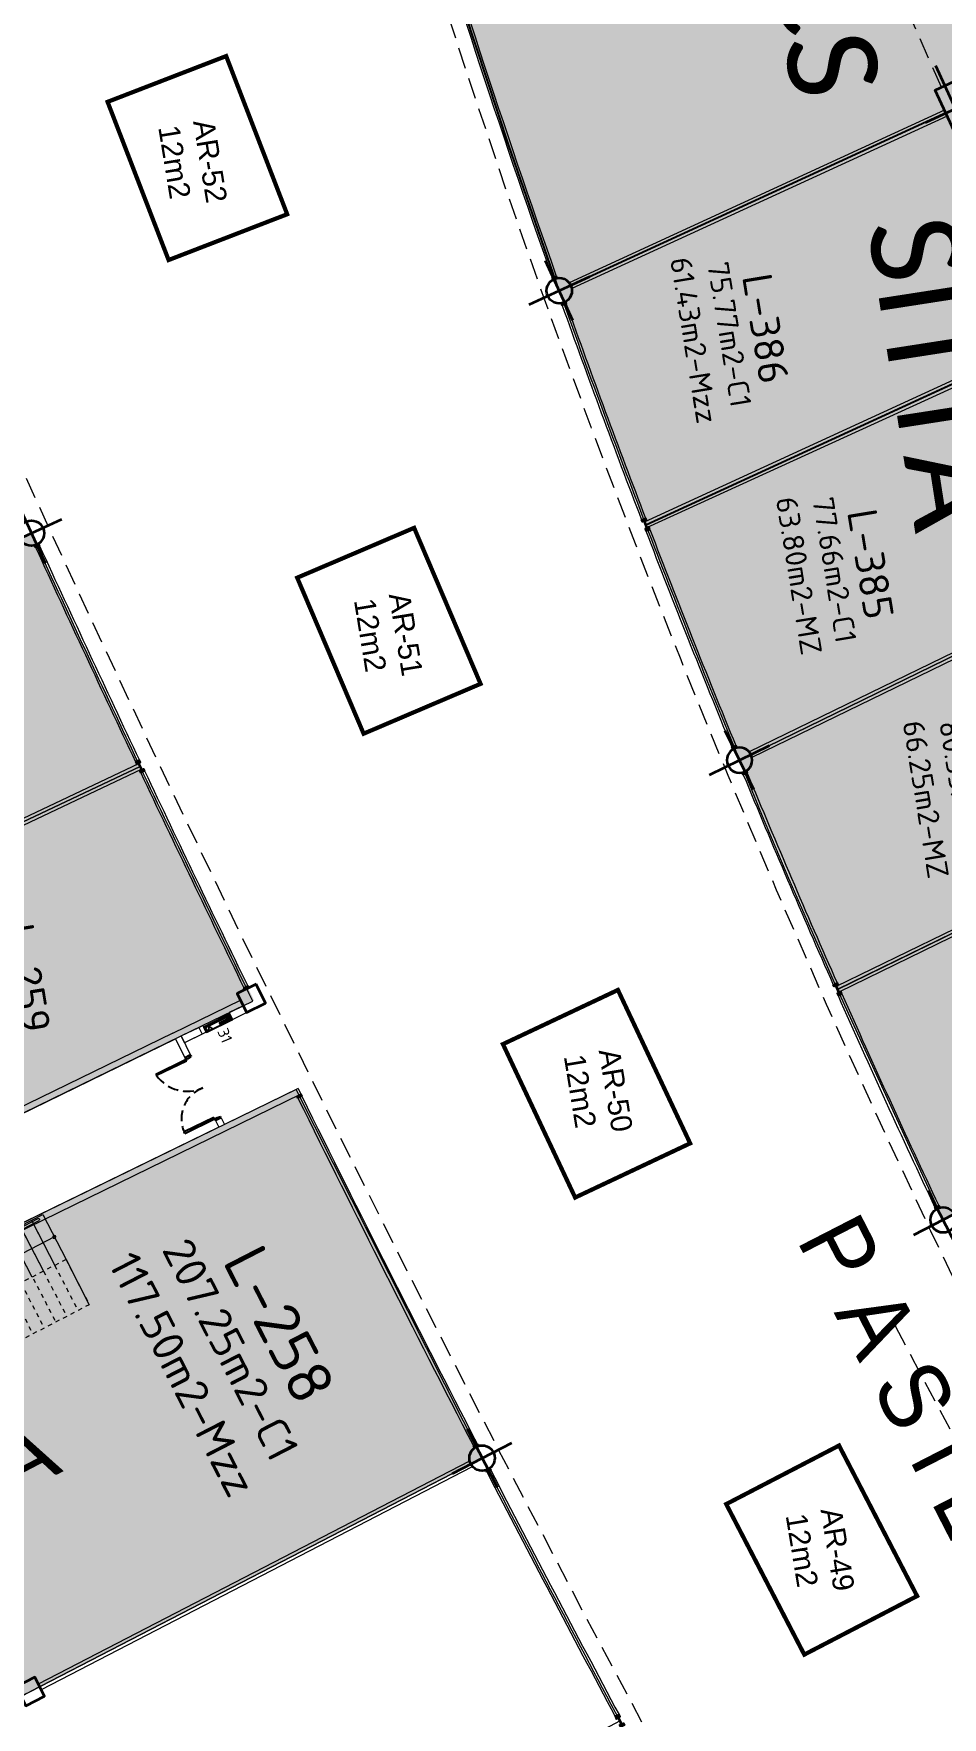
# Model space of a CAD drawing. Header units: metres. Extents: x 2 to 659295185, y -28 to 1124222152.
# Drawn here: x 655503.52 to 655524.97, y 1126254.88 to 1126294.6 of the extents above; entities that cross this region are included whole.
import ezdxf
from ezdxf.enums import TextEntityAlignment as Align

# ---------------------------------------------------------------- set-up
doc = ezdxf.new("R2010")
doc.units = ezdxf.units.M
doc.header["$MEASUREMENT"] = 0
for name, pattern in [('CCSM_C1_CUERPO CK$0$HIDDEN', [0.375, 0.25, -0.125]), ('CCSM_C1_CUERPO NS$0$CONTINUA', [0]), ('CCSM_C1_CUERPO NS$0$DASHED', [0.75, 0.5, -0.25]), ('CCSM_C1_CUERPO NS$0$HIDDEN', [0.375, 0.25, -0.125]), ('CONTINUA', [0]), ('DASHDOT', [1, 0.5, -0.25, 0, -0.25]), ('DASHED', [0.75, 0.5, -0.25]), ('HIDDEN', [0.375, 0.25, -0.125])]:
    doc.linetypes.add(name, pattern=pattern)
doc.layers.get('0').update_dxf_attribs({"linetype": 'CONTINUOUS'})
for name, color, linetype in [('AREAS ESTACIONAMIENTO', 150, 'CONTINUOUS'), ('CCSM_C1_CUERPO BJ$0$A-LOCAL ID', 7, 'CONTINUOUS'), ('CCSM_C1_CUERPO BJ$0$ID_Nº LOCAL', 7, 'CONTINUOUS'), ('CCSM_C1_CUERPO NS$0$A-EQUIPOS', 9, 'CONTINUOUS'), ('CCSM_C1_CUERPO NS$0$A-FRENTE DE LOCAL', 4, 'CONTINUOUS'), ('CCSM_C1_CUERPO NS$0$A-LOCAL ID', 7, 'CONTINUOUS'), ('CCSM_C1_CUERPO NS$0$A-MARCOS LOCALES', 4, 'CONTINUOUS'), ('CCSM_C1_CUERPO NS$0$A-PARED', 2, 'CCSM_C1_CUERPO NS$0$CONTINUA'), ('CCSM_C1_CUERPO NS$0$A-PROYECCIONES', 5, 'CCSM_C1_CUERPO NS$0$DASHED'), ('CCSM_C1_CUERPO NS$0$A-PUERTA', 5, 'CCSM_C1_CUERPO NS$0$CONTINUA'), ('CCSM_C1_CUERPO NS$0$ID_AREA EXACTA', 7, 'CONTINUOUS'), ('CCSM_C1_CUERPO NS$0$ID_Nº LOCAL', 7, 'CONTINUOUS'), ('CCSM_C1_CUERPO NS$0$ID_RUBRO', 7, 'CONTINUOUS'), ('CCSM_XREF KIOSKOSE$0$Kiosco General', 154, 'CONTINUOUS')]:
    doc.layers.add(name, color=color, linetype=linetype)
doc.layers.add('CCSM_C1_CUERPO NS$0$A-AREAS COMERCIALES', color=151, linetype='CONTINUOUS', plot=False)
for name, color, linetype, lineweight in [('CCSM_C1_CUERPO NS$0$ENUMERACIÓN DE CAJETIN DE EXTINSIÓN', 8, 'CONTINUOUS', 0), ('CCSM_XREF ESTRUCTURA15$0$E-CA-COLUMNA', 2, 'CONTINUOUS', 35), ('CCSM_XREF ESTRUCTURA15$0$E-CS-COLUMNA', 2, 'CONTINUOUS', 35), ('LOCALES ASIGNADOS', 41, 'DASHDOT', 0), ('LOCALES PROPIOS', 101, 'CONTINUA', 0), ('NOMBRES LOCATARIOS', 7, 'CONTINUA', 0), ('XREF ESCALERAS', 252, 'CONTINUOUS', 0)]:
    doc.layers.add(name, color=color, linetype=linetype, lineweight=lineweight)
doc.styles.add('CCSM_C1_CUERPO BJ$0$ROMANS', font='romans__.ttf')
doc.styles.add('CCSM_C1_CUERPO BJ$0$sigo', font='arial.ttf', dxfattribs={"width": 0.9})
doc.styles.add('CCSM_C1_CUERPO NS$0$ROMANS', font='romans__.ttf')
doc.styles.add('CCSM_XREF KIOSKOSE$0$Standard', font='txt')
doc.styles.get("Standard").update_dxf_attribs({"font": 'tahoma.ttf'})
doc.styles.add('XX', font='')
doc.styles.get('XX').set_extended_font_data('Arial Black')

# ---------------------------------------------------------------- blocks, each defined once
blk = doc.blocks.new('CCSM_C1_CUERPO NS$0$MARCO LOCAL-COLUMNA')
for points in [[(-0.05, -0.05), (-0.05, 0), (0.05, 0), (0.05, -0.05)], [(-0.045, -0.045), (-0.045, -0.005), (0.045, -0.005), (0.045, -0.045)]]:
    blk.add_lwpolyline(points, close=True)
blk = doc.blocks.new('CCSM_C1_CUERPO NS$0$MARCO-PARED')
for points in [[(-0.14, 0.05), (-0.09, 0.05), (-0.09, -0.05), (-0.14, -0.05)], [(-0.135, 0.045), (-0.095, 0.045), (-0.095, -0.045), (-0.135, -0.045)], [(-0.075, 0.05), (-0.075, 0.045), (-0.085, 0.045), (-0.085, 0), (0.085, 0), (0.085, 0.045), (0.075, 0.045), (0.075, 0.05), (0.09, 0.05), (0.09, -0.005), (-0.09, -0.005), (-0.09, 0.05)], [(0.14, 0.05), (0.09, 0.05), (0.09, -0.05), (0.14, -0.05)], [(0.135, 0.045), (0.095, 0.045), (0.095, -0.045), (0.135, -0.045)]]:
    blk.add_lwpolyline(points, close=True)
blk = doc.blocks.new('CCSM_C1_CUERPO NS$0$P. Doble 180+')
for p, q in [((-0.935, 1.589), (-0.153, 1.589)), ((-0.935, 1.589), (-0.935, 1.549)), ((-0.138, 1.619), (-0.153, 1.619)), ((-0.153, 1.619), (-0.153, 1.594)), ((-0.153, 1.594), (-0.108, 1.594)), ((-0.153, 1.589), (-0.153, 1.549)), ((-0.138, 1.634), (-0.138, 1.619)), ((-0.018, 1.634), (-0.138, 1.634)), ((-0.108, 1.584), (-0.003, 1.595)), ((-0.108, 1.594), (-0.108, 1.584)), ((-0.018, 1.634), (-0.018, 1.619)), ((-0.018, 1.619), (-0.003, 1.619)), ((-0.003, 1.619), (-0.003, 1.594)), ((-0.153, 1.549), (-0.935, 1.549)), ((-0.153, 0.069), (-0.935, 0.069)), ((-0.935, 0.029), (-0.935, 0.069)), ((-0.935, 0.029), (-0.153, 0.029)), ((-0.153, 0.029), (-0.153, 0.069)), ((-0.153, 0.024), (-0.108, 0.024)), ((-0.153, -0.001), (-0.153, 0.024)), ((-0.108, 0.024), (-0.108, 0.034)), ((-0.108, 0.034), (-0.003, 0.024)), ((-0.003, -0.001), (-0.003, 0.024)), ((-0.138, -0.001), (-0.153, -0.001)), ((-0.138, -0.016), (-0.138, -0.001)), ((-0.018, -0.016), (-0.138, -0.016)), ((-0.018, -0.001), (-0.003, -0.001)), ((-0.018, -0.016), (-0.018, -0.001))]:
    blk.add_line(p, q)
at = {"color": 8, "linetype": 'CCSM_C1_CUERPO NS$0$HIDDEN'}
for centre, radius, start, end in [((-0.053, 1.705), 0.896, 189.9998, 268.4186), ((-0.153, 0.029), 0.784, 84.5058, 177.0759)]:
    blk.add_arc(centre, radius, start, end, dxfattribs=at)
blk = doc.blocks.new('CCSM_C1_CUERPO NS$0$IDENT LOCAL')
at = {"style": 'CCSM_C1_CUERPO NS$0$ROMANS'}
for tag, height, p in [('NºLOCAL', 0.7, (0, 2.404)), ('AREA-EXACTA', 0.5, (0, 1.7)), ('RUBRO', 0.35, (0, 0.85)), ('USO', 0.35, (0, 0))]:
    blk.add_attdef(tag, text='', height=height, dxfattribs=at).set_placement(p, align=Align.BOTTOM_CENTER)
blk = doc.blocks.new('CCSM_C1_CUERPO NS$0$CAJA DE MANGUERA')
for points in [[(0.444, 0.073), (0.473, -0.106), (0.44, -0.111), (0.417, 0.034), (-0.406, -0.1), (-0.382, -0.246), (-0.415, -0.251), (-0.444, -0.073)], [(0.417, 0.034), (0.44, -0.111), (-0.382, -0.246), (-0.406, -0.1)], [(0.299, 0.008), (0.393, -0.108), (0.246, -0.132)], [(-0.378, -0.123), (-0.288, -0.201), (-0.303, -0.111), (-0.363, -0.214)]]:
    blk.add_lwpolyline(points, close=True)
for points in [[(-0.295, -0.156), (-0.019, -0.111), (-0.012, -0.152)], [(-0.248, -0.149), (-0.241, -0.193)], [(-0.196, -0.14), (-0.189, -0.185)], [(-0.151, -0.133), (-0.144, -0.177)], [(-0.107, -0.125), (-0.1, -0.17)], [(-0.062, -0.118), (-0.055, -0.163)]]:
    blk.add_lwpolyline(points)
blk = doc.blocks.new('CCSM_XREF ESTRUCTURA15$0$CCSM_COLUM REDONDA')
at = {"color": 5}
for p, q in [((0, 0.774), (0, -0.774)), ((-0.789, 0), (0.789, 0))]:
    blk.add_line(p, q, dxfattribs=at)
blk.add_circle((0, 0), 0.3)
blk = doc.blocks.new('CCSM_XREF ESTRUCTURA15$0$CCSM_COLUMNA REC')
at = {"layer": 'CCSM_XREF ESTRUCTURA15$0$E-CA-COLUMNA'}
blk.add_lwpolyline([(-0.25, -0.25), (0.25, -0.25), (0.25, 0.25), (-0.25, 0.25)], close=True, dxfattribs=at)
blk = doc.blocks.new('CCSM_XREF ESTRUCTURA15$0$COLUM REC 120x50 mid')
at = {"color": 5}
for p, q in [((0, 1.124), (0, -1.124)), ((-0.789, 0), (0.789, 0))]:
    blk.add_line(p, q, dxfattribs=at)
at = {"color": 2}
blk.add_lwpolyline([(-0.25, 0.6), (-0.25, -0.6), (0.25, -0.6), (0.25, 0.6)], close=True, dxfattribs=at)
blk = doc.blocks.new('CCSM_C1_CUERPO BJ$0$IDENT LOCAL')
at = {"style": 'CCSM_C1_CUERPO BJ$0$ROMANS'}
for tag, height, p in [('AREA-EXACTA', 0.5, (0.587, 0.096)), ('NºLOCAL', 0.7, (1.17, 0.119)), ('RUBRO', 0.35, (0, 0)), ('USO', 0.35, (-0.587, -0.096))]:
    blk.add_attdef(tag, text='', height=height, rotation=279.3085, dxfattribs=at).set_placement(p, align=Align.BOTTOM_CENTER)
blk = doc.blocks.new('stairs3')
for p, q in [((655563.519, 1126395.991), (655562.335, 1126395.797)), ((655563.519, 1126395.991), (655562.335, 1126395.797)), ((655563.103, 1126391.667), (655565.383, 1126392.04))]:
    blk.add_line(p, q)
at = {"layer": 'XREF ESCALERAS', "linetype": 'HIDDEN', "ltscale": 0.02}
for p, q in [((655563.519, 1126395.991), (655562.335, 1126395.797)), ((655562.335, 1126395.797), (655562.73, 1126393.384)), ((655563.568, 1126395.695), (655562.383, 1126395.501)), ((655563.616, 1126395.399), (655562.432, 1126395.205)), ((655563.616, 1126395.103), (655562.432, 1126394.909)), ((655563.713, 1126394.807), (655562.529, 1126394.613)), ((655563.762, 1126394.511), (655562.577, 1126394.317)), ((655563.81, 1126394.215), (655562.626, 1126394.02)), ((655563.859, 1126393.919), (655562.674, 1126393.724))]:
    blk.add_line(p, q, dxfattribs=at)
at = {"layer": 'XREF ESCALERAS'}
for p, q in [((655564.703, 1126396.185), (655563.519, 1126395.991)), ((655564.703, 1126396.185), (655563.519, 1126395.991)), ((655564.752, 1126395.889), (655563.568, 1126395.695)), ((655564.663, 1126395.874), (655563.568, 1126395.695)), ((655564.111, 1126396.088), (655564.887, 1126391.356)), ((655565.472, 1126390.94), (655564.637, 1126396.034)), ((655565.529, 1126390.899), (655564.686, 1126396.041)), ((655565.575, 1126390.866), (655564.703, 1126396.185)), ((655565.575, 1126390.866), (655564.703, 1126396.185)), ((655564.752, 1126395.889), (655564.712, 1126395.882)), ((655564.8, 1126395.593), (655563.616, 1126395.399)), ((655564.711, 1126395.578), (655563.616, 1126395.399)), ((655564.8, 1126395.593), (655564.761, 1126395.586)), ((655563.665, 1126395.103), (655564.849, 1126395.297)), ((655563.665, 1126395.103), (655564.76, 1126395.282)), ((655564.809, 1126395.29), (655564.849, 1126395.297)), ((655563.713, 1126394.807), (655564.897, 1126395.001)), ((655563.713, 1126394.807), (655564.808, 1126394.986)), ((655563.762, 1126394.511), (655564.946, 1126394.705)), ((655563.762, 1126394.511), (655564.857, 1126394.69)), ((655564.858, 1126394.994), (655564.897, 1126395.001)), ((655564.906, 1126394.698), (655564.946, 1126394.705)), ((655563.785, 1126394.367), (655564.198, 1126391.846)), ((655563.81, 1126394.215), (655564.994, 1126394.409)), ((655563.81, 1126394.215), (655564.906, 1126394.394)), ((655564.955, 1126394.402), (655564.994, 1126394.409)), ((655563.859, 1126393.919), (655565.043, 1126394.113)), ((655563.859, 1126393.919), (655564.954, 1126394.098)), ((655565.003, 1126394.106), (655565.043, 1126394.113)), ((655563.907, 1126393.622), (655565.091, 1126393.817)), ((655563.907, 1126393.622), (655565.003, 1126393.802)), ((655563.956, 1126393.326), (655565.14, 1126393.521)), ((655563.956, 1126393.326), (655565.051, 1126393.506)), ((655565.052, 1126393.81), (655565.091, 1126393.817)), ((655565.1, 1126393.514), (655565.14, 1126393.521)), ((655562.762, 1126393.435), (655562.723, 1126393.428)), ((655563.207, 1126390.478), (655562.73, 1126393.384)), ((655563.24, 1126390.524), (655562.772, 1126393.38)), ((655562.811, 1126393.139), (655562.772, 1126393.132)), ((655563.207, 1126390.478), (655562.787, 1126393.04)), ((655563.281, 1126390.581), (655562.823, 1126393.374)), ((655563.956, 1126393.326), (655562.86, 1126393.147)), ((655564.004, 1126393.03), (655565.188, 1126393.224)), ((655564.004, 1126393.03), (655565.1, 1126393.21)), ((655565.149, 1126393.218), (655565.188, 1126393.224)), ((655564.004, 1126393.03), (655562.82, 1126392.836)), ((655562.86, 1126392.843), (655562.82, 1126392.836)), ((655564.053, 1126392.734), (655562.869, 1126392.54)), ((655564.004, 1126393.03), (655562.909, 1126392.851)), ((655564.053, 1126392.734), (655562.957, 1126392.555)), ((655563.703, 1126391.159), (655563.412, 1126392.933)), ((655564.026, 1126392.897), (655564.198, 1126391.846)), ((655564.053, 1126392.734), (655565.237, 1126392.928)), ((655564.053, 1126392.734), (655565.148, 1126392.914)), ((655565.198, 1126392.922), (655565.237, 1126392.928)), ((655562.908, 1126392.547), (655562.869, 1126392.54)), ((655564.101, 1126392.438), (655562.917, 1126392.244)), ((655562.957, 1126392.251), (655562.917, 1126392.244)), ((655564.101, 1126392.438), (655563.006, 1126392.259)), ((655564.101, 1126392.438), (655565.286, 1126392.632)), ((655564.101, 1126392.438), (655565.197, 1126392.618)), ((655564.15, 1126392.142), (655565.334, 1126392.336)), ((655564.15, 1126392.142), (655565.245, 1126392.322)), ((655565.246, 1126392.626), (655565.286, 1126392.632)), ((655565.295, 1126392.33), (655565.334, 1126392.336)), ((655564.15, 1126392.142), (655562.966, 1126391.948)), ((655563.005, 1126391.955), (655562.966, 1126391.948)), ((655563.014, 1126391.652), (655565.383, 1126392.04)), ((655564.15, 1126392.142), (655563.054, 1126391.963)), ((655563.103, 1126391.667), (655565.294, 1126392.026)), ((655565.343, 1126392.034), (655565.383, 1126392.04)), ((655563.014, 1126391.652), (655563.054, 1126391.659)), ((655564.198, 1126391.846), (655563.282, 1126390.581)), ((655564.198, 1126391.846), (655565.471, 1126390.94)), ((655564.198, 1126391.846), (655564.376, 1126390.761)), ((655564.887, 1126391.356), (655563.703, 1126391.162)), ((655563.207, 1126390.478), (655565.575, 1126390.866)), ((655563.207, 1126390.478), (655565.575, 1126390.866)), ((655563.24, 1126390.524), (655565.529, 1126390.899)), ((655563.281, 1126390.581), (655565.472, 1126390.94)), ((655564.384, 1126390.711), (655564.391, 1126390.672)), ((655564.384, 1126390.711), (655564.391, 1126390.672)), ((655565.529, 1126390.899), (655565.575, 1126390.866)), ((655563.24, 1126390.524), (655563.207, 1126390.478))]:
    blk.add_line(p, q, dxfattribs=at)
at = {"layer": 'XREF ESCALERAS', "linetype": 'CCSM_C1_CUERPO CK$0$HIDDEN', "ltscale": 0.02}
for p, q in [((655563.519, 1126395.991), (655563.785, 1126394.367)), ((655563.519, 1126395.991), (655564.026, 1126392.897)), ((655563.907, 1126393.622), (655562.723, 1126393.428)), ((655562.787, 1126393.04), (655562.73, 1126393.384)), ((655563.956, 1126393.326), (655562.772, 1126393.132))]:
    blk.add_line(p, q, dxfattribs=at)
for points in [[(655562.479, 1126393.412), (655563.342, 1126393.318), (655563.365, 1126392.919), (655563.46, 1126393.624), (655563.491, 1126393.243), (655564.362, 1126393.185)], [(655563.606, 1126391.749), (655563.412, 1126392.933), (655563.342, 1126392.457), (655563.486, 1126392.485)]]:
    blk.add_lwpolyline(points, dxfattribs=at)
at = {"layer": 'XREF ESCALERAS'}
blk.add_circle((655564.111, 1126396.088), 0.0379, dxfattribs=at)
blk.add_arc((655564.662, 1126396.031), 0.0258, 22.8201, 174.2948, dxfattribs=at)

msp = doc.modelspace()

# ---------------------------------------------------------------- hatches: boundary and pattern name
at = {"layer": 'LOCALES ASIGNADOS'}
h = msp.add_hatch(color=256, dxfattribs=at)
edge = h.paths.add_edge_path()
edge.add_arc((219491.1056, 1054914.3756), 441878.9229, 9.308049718, 9.309563548, ccw=False)
edge.add_line((655551.8097, 1126384.9626), (655564.5398, 1126387.0492))
edge.add_line((655564.5398, 1126387.0492), (655562.5867, 1126398.9652))
edge.add_line((655562.5867, 1126398.9652), (655552.3922, 1126397.2942))
edge.add_line((655552.3922, 1126397.2942), (655552.4569, 1126396.8995))
edge.add_line((655552.4569, 1126396.8995), (655549.9212, 1126396.4839))
h = msp.add_hatch(color=256, dxfattribs=at)
edge = h.paths.add_edge_path()
edge.add_line((655551.1062, 1126298.8145), (655550.6588, 1126300.5608))
edge.add_arc((655571.2475, 1126323.7686), 31.0242, 217.27656, 228.42229, ccw=False)
edge.add_arc((655567.1626, 1126320.7728), 25.9594, 203.9575, 217.47569, ccw=False)
edge.add_line((655543.4396, 1126310.2317), (655532.6959, 1126305.596))
edge.add_arc((655815.9766, 1126429.1483), 309.052, 203.105828, 203.564314, ccw=False)
edge.add_line((655531.7163, 1126307.8668), (655522.794, 1126304.1117))
edge.add_arc((603859.0704, 1103270.5705), 56565.7525, 24.01875684, 24.0290273, ccw=False)
edge.add_line((655526.922, 1126294.8505), (655551.1062, 1126298.8145))
for points in [[(655522.9288, 1126304.1665), (655520.8873, 1126303.3066), (655520.7982, 1126303.512), (655512.2339, 1126299.8209), (655512.8254, 1126297.879), (655513.7085, 1126295.0854), (655514.7409, 1126291.9633), (655515.9312, 1126288.5339), (655527.5593, 1126293.8788)], [(655506.0351, 1126277.3129), (655495.1162, 1126272.1455), (655497.8373, 1126266.4818), (655508.7273, 1126271.7907)], [(655509.7191, 1126269.6885), (655491.0294, 1126260.5773), (655495.6814, 1126251.4749), (655514.1088, 1126260.9918)]]:
    msp.add_hatch(color=256, dxfattribs=at).paths.add_polyline_path(points)
h = msp.add_hatch(color=256, dxfattribs=at)
edge = h.paths.add_edge_path()
edge.add_line((655527.3207, 1126293.7676), (655515.9299, 1126288.5366))
edge.add_arc((655738.3676, 1126367.6406), 236.0846, 199.576558, 201.00503)
edge.add_line((655517.971, 1126283.0161), (655529.8513, 1126288.475))
edge.add_line((655529.8513, 1126288.475), (655527.3207, 1126293.7676))
edge = h.paths.add_edge_path()
edge.add_line((655529.8513, 1126288.475), (655517.971, 1126283.0161))
edge.add_arc((655738.3676, 1126367.6406), 236.0846, 201.00503, 202.456671)
edge.add_line((655520.1856, 1126277.4599), (655532.2719, 1126283.3528))
edge.add_line((655532.2719, 1126283.3528), (655529.8513, 1126288.475))
h = msp.add_hatch(color=256, dxfattribs=at)
h.dxf.hatch_style = 1
h.paths.add_polyline_path([(655503.4642, 1126282.8155), (655492.4928, 1126277.7725), (655493.7963, 1126274.9552), (655495.1162, 1126272.1455), (655506.0351, 1126277.3129)])
at = {"layer": 'LOCALES PROPIOS'}
msp.add_hatch(color=101, dxfattribs=at).paths.add_polyline_path([(655537.5085, 1126273.0767), (655532.3413, 1126283.3866), (655520.1856, 1126277.4599), (655522.4972, 1126272.0583), (655524.9942, 1126266.6077)])

# ---------------------------------------------------------------- linework, layer by layer
msp.add_lwpolyline([(655522.797, 1126304.113), (655522.9288, 1126304.1665), (655527.5593, 1126293.8788), (655515.9312, 1126288.5339), (655514.7409, 1126291.9633), (655513.7085, 1126295.0854), (655512.8254, 1126297.879), (655512.2339, 1126299.8209), (655520.7982, 1126303.512), (655520.8873, 1126303.3066), (655522.9288, 1126304.1665)])
at = {"layer": 'AREAS ESTACIONAMIENTO'}
msp.add_line((655517.971, 1126283.0161), (655530.0771, 1126288.5788), dxfattribs=at)
at = {"layer": 'CCSM_C1_CUERPO NS$0$A-AREAS COMERCIALES', "lineweight": 5}
for points in [[(655520.7983, 1126303.512), (655512.2351, 1126299.817, 0.0125717), (655515.9299, 1126288.5366), (655527.5593, 1126293.8788), (655527.1477, 1126294.745), (655522.928, 1126304.1683), (655520.8873, 1126303.3066), (655520.7982, 1126303.512)], [(655527.5593, 1126293.8788), (655515.9299, 1126288.5366, 0.006233), (655517.971, 1126283.0161), (655530.0771, 1126288.5788), (655527.5593, 1126293.8788)], [(655530.0771, 1126288.5788), (655517.971, 1126283.0161, 0.0063341), (655520.1856, 1126277.4599), (655532.5057, 1126283.4668), (655530.0771, 1126288.5788)], [(655497.5427, 1126266.3381), (655507.0074, 1126270.9521), (655508.6957, 1126271.7752, -0.0007437), (655506.0351, 1126277.3129), (655494.9205, 1126272.0558), (655497.5427, 1126266.3381)], [(655481.2558, 1126244.0262, 0.0048521), (655487.3743, 1126232.5624), (655509.2712, 1126244.5205, -0.0024452), (655506.777, 1126249.1414), (655517.3625, 1126254.7936, -0.0033349), (655514.1082, 1126260.993), (655503.4462, 1126255.4865, -0.0009117), (655503.224, 1126255.3718), (655492.2515, 1126249.705), (655492.217, 1126249.7719), (655481.221, 1126244.093), (655481.2558, 1126244.0262)]]:
    msp.add_lwpolyline(points, format="xyb", dxfattribs=at)
for points in [[(655535.1136, 1126278.217), (655534.3501, 1126279.7171), (655533.6398, 1126281.1128), (655533.4025, 1126281.5791), (655532.5057, 1126283.4668), (655520.1856, 1126277.4599), (655520.7212, 1126276.1462), (655521.341, 1126274.6769), (655522.393, 1126272.2668), (655522.4992, 1126272.0543), (655535.1136, 1126278.217)], [(655535.1136, 1126278.217), (655537.6838, 1126273.1672), (655524.9912, 1126266.6135), (655522.4998, 1126272.0526)], [(655509.7191, 1126269.6885), (655491.0294, 1126260.5773), (655495.4974, 1126251.8311), (655495.6808, 1126251.4761), (655502.7456, 1126255.1239), (655503.4462, 1126255.4865), (655514.1082, 1126260.993)]]:
    msp.add_lwpolyline(points, close=True, dxfattribs=at)
msp.add_lwpolyline([(655494.9205, 1126272.0558), (655506.0351, 1126277.3129, -0.0028915), (655503.4699, 1126282.8152), (655492.3317, 1126277.7006)], format="xyb", close=True, dxfattribs=at)
at = {"layer": 'CCSM_C1_CUERPO NS$0$A-FRENTE DE LOCAL', "lineweight": 5}
for centre, radius, start, end in [((655738.0636, 1126367.542), 235.8151, 196.766677, 199.493684), ((655738.0632, 1126367.5419), 235.7146, 196.766664, 199.493692), ((655737.9482, 1126367.4806), 235.6857, 199.659192, 200.970544), ((655737.9483, 1126367.4807), 235.5859, 199.659186, 200.970531), ((655738.1014, 1126367.5402), 235.8502, 201.038751, 202.373784), ((655738.1016, 1126367.5403), 235.7504, 201.038768, 202.37379), ((655981.6661, 1126502.3972), 526.2513, 204.702129, 205.309817), ((655981.6684, 1126502.3983), 526.1539, 204.702142, 205.309809), ((655975.3873, 1126499.4053), 519.296, 205.338457, 205.959555), ((655975.3873, 1126499.4053), 519.1961, 205.338455, 205.959556), ((655735.6597, 1126366.4909), 233.1929, 202.53578, 203.860385), ((655735.6607, 1126366.4913), 233.0939, 202.535773, 203.860409), ((655739.1407, 1126368.0013), 236.9877, 203.92159, 205.250283), ((655739.1424, 1126368.002), 236.8896, 203.921651, 205.250285), ((655982.1738, 1126502.7201), 526.7494, 206.275945, 207.275505), ((655982.166, 1126502.7161), 526.8407, 206.275878, 207.275508), ((655981.5693, 1126502.4341), 526.1809, 207.354222, 208.063355), ((655981.5724, 1126502.4358), 526.0844, 207.354242, 208.063351)]:
    msp.add_arc(centre, radius, start, end, dxfattribs=at)
at = {"layer": 'CCSM_C1_CUERPO NS$0$A-PARED', "lineweight": 5}
for p, q in [((655525.0224, 1126292.7943), (655516.1625, 1126288.7261)), ((655525.085, 1126292.658), (655516.2252, 1126288.5898)), ((655517.9441, 1126283.0862), (655529.9768, 1126288.6152)), ((655517.998, 1126282.9459), (655530.0489, 1126288.4633)), ((655517.998, 1126282.9459), (655517.9441, 1126283.0862)), ((655529.9771, 1126282.3166), (655520.4138, 1126277.6546)), ((655530.0428, 1126282.1818), (655520.4795, 1126277.5198)), ((655535.0184, 1126278.2387), (655522.4697, 1126272.1213)), ((655535.0737, 1126278.1301), (655522.5302, 1126271.9839)), ((655495.0259, 1126272.1858), (655506.003, 1126277.3807)), ((655495.0884, 1126272.0494), (655506.0672, 1126277.2451)), ((655506.003, 1126277.3807), (655506.0672, 1126277.2451)), ((655522.4697, 1126272.1213), (655522.5302, 1126271.9839)), ((655506.8069, 1126271.0212), (655508.4053, 1126271.8005)), ((655507.0074, 1126270.9521), (655508.471, 1126271.6656)), ((655507.0074, 1126270.9521), (655507.2262, 1126270.5035)), ((655509.8303, 1126269.5758), (655491.2324, 1126260.5095)), ((655509.7639, 1126269.7103), (655508.0259, 1126268.863)), ((655509.7639, 1126269.7103), (655509.8303, 1126269.5758)), ((655507.891, 1126268.7973), (655491.0294, 1126260.5773)), ((655507.9492, 1126269.0203), (655507.8143, 1126268.9546)), ((655503.6363, 1126255.663), (655513.816, 1126260.9249)), ((655503.7053, 1126255.5298), (655513.8855, 1126260.792))]:
    msp.add_line(p, q, dxfattribs=at)
at = {"layer": 'CCSM_C1_CUERPO NS$0$A-PARED', "linetype": 'Continuous', "lineweight": 5}
for points in [[(655508.2189, 1126271.3414), (655508.5503, 1126271.503), (655508.471, 1126271.6656), (655508.1396, 1126271.5041)], [(655507.5987, 1126271.039), (655507.0867, 1126270.7895), (655507.0074, 1126270.9521), (655507.5194, 1126271.2017)], [(655507.5043, 1126270.993), (655507.0867, 1126270.7895), (655507.0074, 1126270.9521), (655507.425, 1126271.1557)]]:
    msp.add_lwpolyline(points, close=True, dxfattribs=at)
at = {"layer": 'CCSM_C1_CUERPO NS$0$A-PARED', "lineweight": 5}
for points in [[(655506.8068, 1126271.0212), (655498.0682, 1126266.7612), (655498.1339, 1126266.6264), (655506.8726, 1126270.8864), (655507.0913, 1126270.4377)], [(655507.0913, 1126270.4377), (655507.2262, 1126270.5035)], [(655507.8143, 1126268.9546), (655507.891, 1126268.7973)], [(655507.9492, 1126269.0203), (655508.0259, 1126268.863)]]:
    msp.add_lwpolyline(points, dxfattribs=at)
at = {"layer": 'CCSM_C1_CUERPO NS$0$A-PROYECCIONES', "lineweight": 5}
for points in [[(655524.9536, 1126293.3402), (655520.8723, 1126302.509)], [(655526.5622, 1126259.0244), (655523.8146, 1126264.1978)]]:
    msp.add_lwpolyline(points, dxfattribs=at)
at = {"layer": 'CCSM_XREF KIOSKOSE$0$Kiosco General', "linetype": 'DASHED', "lineweight": 5}
msp.add_lwpolyline([(655532.11, 1126229.7999), (655541.6838, 1126235.6124, -0.0113914), (655530.016, 1126255.8495, -0.0501371), (655511.9768, 1126299.2701), (655499.0751, 1126293.7034, 0.0342909), (655532.1077, 1126229.7986, -0.000523)], format="xyb", close=True, dxfattribs=at)
at = {"layer": 'CCSM_XREF KIOSKOSE$0$Kiosco General', "linetype": 'DASHED', "lineweight": 5, "const_width": 0.1}
for points in [[(655509.5079, 1126290.3405), (655508.0677, 1126294.0723), (655505.2689, 1126292.9922), (655506.709, 1126289.2604)], [(655514.0724, 1126279.2609), (655512.5043, 1126282.9408), (655509.7445, 1126281.7647), (655511.3125, 1126278.0849)], [(655519.0195, 1126268.4195), (655517.3147, 1126272.0381), (655514.6008, 1126270.7595), (655516.3056, 1126267.141)], [(655524.3766, 1126257.7387), (655522.534, 1126261.289), (655519.8712, 1126259.907), (655521.7139, 1126256.3567)]]:
    msp.add_lwpolyline(points, close=True, dxfattribs=at)

# ---------------------------------------------------------------- block references
at = {"layer": 'CCSM_C1_CUERPO BJ$0$A-LOCAL ID', "lineweight": 5}
ref = msp.add_blockref('CCSM_C1_CUERPO BJ$0$IDENT LOCAL', (655522.9586, 1126258.5875), dxfattribs=dict(at, xscale=1.249999999933551, yscale=1.249999999933551, zscale=1.249999999933551, rotation=297.1889710997763))
ref.add_attrib('NºLOCAL', 'P A S I L L O   4', dxfattribs={"layer": 'CCSM_C1_CUERPO BJ$0$ID_Nº LOCAL', "height": 1.625, "rotation": 297.18897, "style": 'CCSM_C1_CUERPO BJ$0$sigo', "width": 0.9}).set_placement((655524.4597, 1126259.3585), align=Align.BOTTOM_CENTER)
at = {"layer": 'CCSM_C1_CUERPO NS$0$A-EQUIPOS', "lineweight": 5, "xscale": -0.7667190467216912, "yscale": 0.7667190465144813, "zscale": 0.7667190465888243, "rotation": 35.29760832358173}
msp.add_blockref('CCSM_C1_CUERPO NS$0$CAJA DE MANGUERA', (655507.848, 1126271.315), dxfattribs=at)
at = {"layer": 'CCSM_C1_CUERPO NS$0$A-LOCAL ID', "lineweight": 5}
ref = msp.add_blockref('CCSM_C1_CUERPO NS$0$IDENT LOCAL', (655517.8751, 1126287.1645), dxfattribs=dict(at, rotation=279.3084512535203))
ref.add_attrib('AREA-EXACTA', '75.77m2-C1', dxfattribs={"layer": 'CCSM_C1_CUERPO NS$0$ID_AREA EXACTA', "height": 0.5, "rotation": 279.30845, "style": 'CCSM_C1_CUERPO NS$0$ROMANS'}).set_placement((655519.5527, 1126287.4395), align=Align.BOTTOM_CENTER)
ref.add_attrib('RUBRO', '61.43m2-Mzz', dxfattribs={"layer": 'CCSM_C1_CUERPO NS$0$ID_RUBRO', "height": 0.5, "rotation": 279.30845, "style": 'CCSM_C1_CUERPO NS$0$ROMANS'}).set_placement((655518.7139, 1126287.302), align=Align.BOTTOM_CENTER)
ref.add_attrib('NºLOCAL', 'L-386', dxfattribs={"layer": 'CCSM_C1_CUERPO NS$0$ID_Nº LOCAL', "height": 0.7, "rotation": 279.30845, "style": 'CCSM_C1_CUERPO NS$0$ROMANS'}).set_placement((655520.2477, 1126287.5534), align=Align.BOTTOM_CENTER)
ref = msp.add_blockref('CCSM_C1_CUERPO NS$0$IDENT LOCAL', (655520.3547, 1126281.6082), dxfattribs=dict(at, rotation=279.3084512535203))
ref.add_attrib('AREA-EXACTA', '77.66m2-C1', dxfattribs={"layer": 'CCSM_C1_CUERPO NS$0$ID_AREA EXACTA', "height": 0.5, "rotation": 279.30845, "style": 'CCSM_C1_CUERPO NS$0$ROMANS'}).set_placement((655522.0323, 1126281.8832), align=Align.BOTTOM_CENTER)
ref.add_attrib('RUBRO', '63.80m2-MZ', dxfattribs={"layer": 'CCSM_C1_CUERPO NS$0$ID_RUBRO', "height": 0.5, "rotation": 279.30845, "style": 'CCSM_C1_CUERPO NS$0$ROMANS'}).set_placement((655521.1935, 1126281.7457), align=Align.BOTTOM_CENTER)
ref.add_attrib('NºLOCAL', 'L-385', dxfattribs={"layer": 'CCSM_C1_CUERPO NS$0$ID_Nº LOCAL', "height": 0.7, "rotation": 279.30845, "style": 'CCSM_C1_CUERPO NS$0$ROMANS'}).set_placement((655522.7272, 1126281.9971), align=Align.BOTTOM_CENTER)
ref = msp.add_blockref('CCSM_C1_CUERPO NS$0$IDENT LOCAL', (655523.3475, 1126276.3321), dxfattribs=dict(at, rotation=279.3084512535203))
ref.add_attrib('AREA-EXACTA', '80.35m2-C1', dxfattribs={"layer": 'CCSM_C1_CUERPO NS$0$ID_AREA EXACTA', "height": 0.5, "rotation": 279.30845, "style": 'CCSM_C1_CUERPO NS$0$ROMANS'}).set_placement((655525.0251, 1126276.607), align=Align.BOTTOM_CENTER)
ref.add_attrib('RUBRO', '66.25m2-MZ', dxfattribs={"layer": 'CCSM_C1_CUERPO NS$0$ID_RUBRO', "height": 0.5, "rotation": 279.30845, "style": 'CCSM_C1_CUERPO NS$0$ROMANS'}).set_placement((655524.1863, 1126276.4696), align=Align.BOTTOM_CENTER)
ref.add_attrib('NºLOCAL', 'L-384', dxfattribs={"layer": 'CCSM_C1_CUERPO NS$0$ID_Nº LOCAL', "height": 0.7, "rotation": 279.30845, "style": 'CCSM_C1_CUERPO NS$0$ROMANS'}).set_placement((655525.7201, 1126276.7209), align=Align.BOTTOM_CENTER)
ref = msp.add_blockref('CCSM_C1_CUERPO NS$0$IDENT LOCAL', (655500.4548, 1126271.8381), dxfattribs=dict(at, rotation=279.3084512535203))
ref.add_attrib('AREA-EXACTA', '76.80m2-C1', dxfattribs={"layer": 'CCSM_C1_CUERPO NS$0$ID_AREA EXACTA', "height": 0.5, "rotation": 279.30845, "style": 'CCSM_C1_CUERPO NS$0$ROMANS'}).set_placement((655502.1324, 1126272.1131), align=Align.BOTTOM_CENTER)
ref.add_attrib('RUBRO', '76.80m2-Mzz', dxfattribs={"layer": 'CCSM_C1_CUERPO NS$0$ID_RUBRO', "height": 0.5, "rotation": 279.30845, "style": 'CCSM_C1_CUERPO NS$0$ROMANS'}).set_placement((655501.2936, 1126271.9756), align=Align.BOTTOM_CENTER)
ref.add_attrib('NºLOCAL', 'L-259', dxfattribs={"layer": 'CCSM_C1_CUERPO NS$0$ID_Nº LOCAL', "height": 0.7, "rotation": 279.30845, "style": 'CCSM_C1_CUERPO NS$0$ROMANS'}).set_placement((655502.8274, 1126272.227), align=Align.BOTTOM_CENTER)
ref = msp.add_blockref('CCSM_C1_CUERPO NS$0$IDENT LOCAL', (655505.3728, 1126262.1113), dxfattribs=dict(at, xscale=1.500000000096403, yscale=1.500000000096403, zscale=1.500000000096403, rotation=297.2320921738034))
ref.add_attrib('AREA-EXACTA', '207.25m2-C1', dxfattribs={"layer": 'CCSM_C1_CUERPO NS$0$ID_AREA EXACTA', "height": 0.75, "rotation": 297.23209, "style": 'CCSM_C1_CUERPO NS$0$ROMANS'}).set_placement((655507.6402, 1126263.2782), align=Align.BOTTOM_CENTER)
ref.add_attrib('RUBRO', '117.50m2-Mzz', dxfattribs={"layer": 'CCSM_C1_CUERPO NS$0$ID_RUBRO', "height": 0.75, "rotation": 297.23209, "style": 'CCSM_C1_CUERPO NS$0$ROMANS'}).set_placement((655506.5065, 1126262.6947), align=Align.BOTTOM_CENTER)
ref.add_attrib('NºLOCAL', 'L-258', dxfattribs={"layer": 'CCSM_C1_CUERPO NS$0$ID_Nº LOCAL', "height": 1.05, "rotation": 297.23209, "style": 'CCSM_C1_CUERPO NS$0$ROMANS'}).set_placement((655508.5794, 1126263.7615), align=Align.BOTTOM_CENTER)
at = {"layer": 'CCSM_C1_CUERPO NS$0$A-MARCOS LOCALES', "lineweight": 5}
for name, p, rotation in [('CCSM_C1_CUERPO NS$0$MARCO LOCAL-COLUMNA', (655515.8296, 1126288.8194), 199.4794811664795), ('CCSM_C1_CUERPO NS$0$MARCO LOCAL-COLUMNA', (655516.0307, 1126288.2541), 19.67363474297608), ('CCSM_C1_CUERPO NS$0$MARCO-PARED', (655517.97, 1126283.0188), 291.0002161292721), ('CCSM_C1_CUERPO NS$0$MARCO LOCAL-COLUMNA', (655503.5952, 1126282.5426), 24.64378100374449), ('CCSM_C1_CUERPO NS$0$MARCO-PARED', (655506.0351, 1126277.3129), 115.3463113584171), ('CCSM_C1_CUERPO NS$0$MARCO LOCAL-COLUMNA', (655520.0712, 1126277.7372), 202.3595941076117), ('CCSM_C1_CUERPO NS$0$MARCO LOCAL-COLUMNA', (655520.3004, 1126277.1827), 22.55374750722626), ('CCSM_C1_CUERPO NS$0$MARCO LOCAL-COLUMNA', (655508.5534, 1126272.0673), 205.944753099792), ('CCSM_C1_CUERPO NS$0$MARCO-PARED', (655522.4992, 1126272.0543), 293.7941443483649), ('CCSM_C1_CUERPO NS$0$MARCO LOCAL-COLUMNA', (655509.7853, 1126269.5539), 25.98875971637627), ('CCSM_C1_CUERPO NS$0$MARCO LOCAL-COLUMNA', (655524.863, 1126266.8847), 205.2390199982363), ('CCSM_C1_CUERPO NS$0$MARCO LOCAL-COLUMNA', (655513.9704, 1126261.2595), 207.2694719158455), ('CCSM_C1_CUERPO NS$0$MARCO LOCAL-COLUMNA', (655514.246, 1126260.7265), 27.26947214260689), ('CCSM_C1_CUERPO NS$0$MARCO-PARED', (655517.3625, 1126254.7936), 118.0756900834861)]:
    msp.add_blockref(name, p, dxfattribs=dict(at, rotation=rotation))
at = {"layer": 'CCSM_C1_CUERPO NS$0$A-PUERTA', "lineweight": 5, "rotation": 25.98874030524183}
msp.add_blockref('CCSM_C1_CUERPO NS$0$P. Doble 180+', (655507.9446, 1126269.0357), dxfattribs=at)
at = {"layer": 'CCSM_XREF ESTRUCTURA15$0$E-CS-COLUMNA', "lineweight": 5, "xscale": -1}
for name, p, rotation in [('CCSM_XREF ESTRUCTURA15$0$COLUM REC 120x50 mid', (655525.281, 1126292.8303), 24.66418832378444), ('CCSM_XREF ESTRUCTURA15$0$CCSM_COLUM REDONDA', (655520.1856, 1126277.4599), 205.9891062079548)]:
    msp.add_blockref(name, p, dxfattribs=dict(at, rotation=rotation))
at = {"layer": 'CCSM_XREF ESTRUCTURA15$0$E-CS-COLUMNA', "lineweight": 5}
for name, p, rotation in [('CCSM_XREF ESTRUCTURA15$0$CCSM_COLUM REDONDA', (655515.9299, 1126288.5366), 204.6858956568801), ('CCSM_XREF ESTRUCTURA15$0$CCSM_COLUM REDONDA', (655503.4699, 1126282.8152), 24.6858957165073), ('CCSM_XREF ESTRUCTURA15$0$CCSM_COLUMNA REC', (655508.6629, 1126271.8426), 205.989106282525), ('CCSM_XREF ESTRUCTURA15$0$CCSM_COLUM REDONDA', (655524.9912, 1126266.6135), 207.3357583878888), ('CCSM_XREF ESTRUCTURA15$0$CCSM_COLUM REDONDA', (655514.1082, 1126260.993), 27.33575816418692), ('CCSM_XREF ESTRUCTURA15$0$CCSM_COLUMNA REC', (655503.4462, 1126255.4865), 297.3665962891061)]:
    msp.add_blockref(name, p, dxfattribs=dict(at, rotation=rotation))
at = {"layer": 'XREF ESCALERAS', "xscale": -1, "rotation": 306.6228988148997}
msp.add_blockref('stairs3', (142555.9654, -71822.5807), dxfattribs=at)

# ---------------------------------------------------------------- texts
at = {"layer": 'CCSM_C1_CUERPO NS$0$ENUMERACIÓN DE CAJETIN DE EXTINSIÓN', "lineweight": 5, "insert": (655508.0967, 1126271.1693), "char_height": 0.26688, "width": 0.015658, "attachment_point": 1, "rotation": 292.60635, "style": 'CCSM_C1_CUERPO NS$0$ROMANS'}
msp.add_mtext('31', dxfattribs=at)
at = {"layer": 'CCSM_XREF KIOSKOSE$0$Kiosco General', "lineweight": 5, "char_height": 0.2, "attachment_point": 1, "rotation": 279.308, "style": 'CCSM_XREF KIOSKOSE$0$Standard'}
for s, insert in [('\\pt2.6;{\\fArial|b0|i0|c0|p34;\\H2.5x;AR-52\\P12m2}', (655507.7788, 1126292.6108)), ('\\pt2.6;{\\fArial|b0|i0|c0|p34;\\H2.5x;AR-51\\P12m2}', (655512.3979, 1126281.448)), ('\\pt2.6;{\\fArial|b0|i0|c0|p34;\\H2.5x;AR-50\\P12m2}', (655517.3519, 1126270.6897)), ('\\pt2.6;{\\fArial|b0|i0|c0|p34;\\H2.5x;AR-49\\P12m2}', (655522.5884, 1126259.8558))]:
    msp.add_mtext_dynamic_manual_height_columns(s, width=7.561207, gutter_width=1, heights=[0], dxfattribs=dict(at, insert=insert))
at = {"layer": 'NOMBRES LOCATARIOS', "char_height": 2.1, "width": 18.128028, "attachment_point": 1, "rotation": 278.83162}
for s, insert in [('{\\fCalibri|b0|i0|c0|p34;ASICS}', (655522.3831, 1126300.6779)), ('{\\fCalibri|b0|i0|c0|p34;SITTA}', (655525.2768, 1126290.4262))]:
    msp.add_mtext(s, dxfattribs=dict(at, insert=insert))
at = {"layer": 'NOMBRES LOCATARIOS', "insert": (655500.8646, 1126260.6173), "char_height": 1.5, "attachment_point": 2, "rotation": 27.59442, "style": 'XX'}
msp.add_mtext_dynamic_manual_height_columns('{\\fCalibri|b0|i0|c0|p34;\\C7;KERSA}', width=12.716055, gutter_width=25, heights=[0], dxfattribs=at)

doc.saveas('drawing.dxf')
